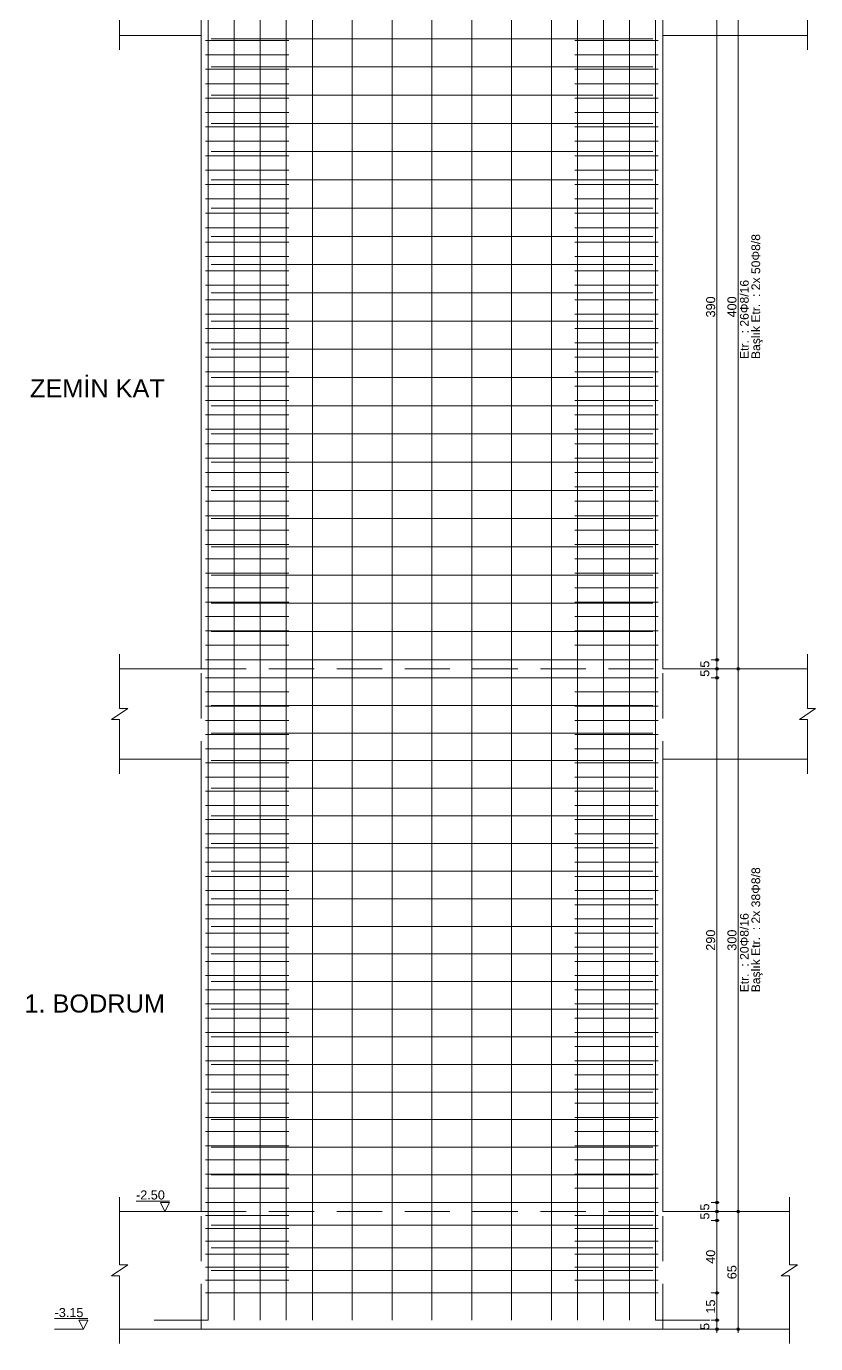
# Model space of a CAD drawing. Header units: millimetres. Extents: x 2232 to 85269, y -3593 to 5869.
# Drawn here: x 82981 to 83635, y -1266 to -174 of the extents above; entities that cross this region are included whole.
import ezdxf

# ---------------------------------------------------------------- set-up
doc = ezdxf.new("R2010")
doc.units = ezdxf.units.MM
doc.linetypes.add('DASHED2', pattern=[37.5, 25, -12.5])
for name, color, linetype in [('Donatı Çizgisi', 7, 'Continuous'), ('Panel', 7, 'Continuous'), ('Standart', 7, 'Continuous'), ('Ölçülendirme', 7, 'Continuous')]:
    doc.layers.add(name, color=color, linetype=linetype)
doc.styles.add('arial_1_18', font='arial.ttf', dxfattribs={"height": 0.2})

# ---------------------------------------------------------------- blocks, each defined once
blk = doc.blocks.new('IDE824Entity7266')
at = {"layer": 'Donatı Çizgisi', "color": 5, "linetype": 'Continuous', "lineweight": 5}
for points in [[(27176.71, 185.24), (27176.71, 1540.24)], [(27191.04, 185.24), (27191.04, 1540.24)], [(27205.37, 185.24), (27205.37, 1540.24)], [(27219.71, 185.24), (27219.71, 1540.24)], [(27234.21, 185.24), (27234.21, 1540.24)], [(27256.21, 185.24), (27256.21, 1540.24)], [(27278.21, 185.24), (27278.21, 1540.24)], [(27300.21, 185.24), (27300.21, 1540.24)], [(27322.21, 185.24), (27322.21, 1540.24)], [(27344.21, 185.24), (27344.21, 1540.24)], [(27366.21, 185.24), (27366.21, 1540.24)], [(27380.71, 185.24), (27380.71, 1540.24)], [(27395.04, 185.24), (27395.04, 1540.24)], [(27409.37, 185.24), (27409.37, 1540.24)], [(27423.71, 185.24), (27423.71, 1540.24)], [(27146.71, 185.24), (27176.71, 185.24)], [(27423.71, 185.24), (27453.71, 185.24)]]:
    blk.add_lwpolyline(points, dxfattribs=at)
at = {"layer": 'Donatı Çizgisi', "color": 1, "linetype": 'Continuous', "lineweight": 5}
for points in [[(27175.21, 892.48), (27221.21, 892.48)], [(27178.21, 893.44), (27422.21, 893.44)], [(27379.21, 892.48), (27425.21, 892.48)], [(27175.21, 884.53), (27221.21, 884.53)], [(27379.21, 884.53), (27425.21, 884.53)], [(27175.21, 876.57), (27221.21, 876.57)], [(27178.21, 877.84), (27422.21, 877.84)], [(27379.21, 876.57), (27425.21, 876.57)], [(27175.21, 868.61), (27221.21, 868.61)], [(27379.21, 868.61), (27425.21, 868.61)], [(27175.21, 860.65), (27221.21, 860.65)], [(27178.21, 862.24), (27422.21, 862.24)], [(27379.21, 860.65), (27425.21, 860.65)], [(27175.21, 852.69), (27221.21, 852.69)], [(27379.21, 852.69), (27425.21, 852.69)], [(27175.21, 844.73), (27221.21, 844.73)], [(27178.21, 846.64), (27422.21, 846.64)], [(27379.21, 844.73), (27425.21, 844.73)], [(27175.21, 836.77), (27221.21, 836.77)], [(27178.21, 831.04), (27422.21, 831.04)], [(27379.21, 836.77), (27425.21, 836.77)], [(27175.21, 828.81), (27221.21, 828.81)], [(27379.21, 828.81), (27425.21, 828.81)], [(27175.21, 820.85), (27221.21, 820.85)], [(27178.21, 815.44), (27422.21, 815.44)], [(27379.21, 820.85), (27425.21, 820.85)], [(27175.21, 812.89), (27221.21, 812.89)], [(27379.21, 812.89), (27425.21, 812.89)], [(27175.21, 804.93), (27221.21, 804.93)], [(27379.21, 804.93), (27425.21, 804.93)], [(27175.21, 796.97), (27221.21, 796.97)], [(27178.21, 799.84), (27422.21, 799.84)], [(27379.21, 796.97), (27425.21, 796.97)], [(27175.21, 789.02), (27221.21, 789.02)], [(27379.21, 789.02), (27425.21, 789.02)], [(27175.21, 781.06), (27221.21, 781.06)], [(27178.21, 784.24), (27422.21, 784.24)], [(27379.21, 781.06), (27425.21, 781.06)], [(27175.21, 773.1), (27221.21, 773.1)], [(27379.21, 773.1), (27425.21, 773.1)], [(27175.21, 765.14), (27221.21, 765.14)], [(27178.21, 768.64), (27422.21, 768.64)], [(27379.21, 765.14), (27425.21, 765.14)], [(27175.21, 757.18), (27221.21, 757.18)], [(27178.21, 753.04), (27422.21, 753.04)], [(27379.21, 757.18), (27425.21, 757.18)], [(27175.21, 749.22), (27221.21, 749.22)], [(27379.21, 749.22), (27425.21, 749.22)], [(27175.21, 741.26), (27221.21, 741.26)], [(27178.21, 737.44), (27422.21, 737.44)], [(27379.21, 741.26), (27425.21, 741.26)], [(27175.21, 733.3), (27221.21, 733.3)], [(27379.21, 733.3), (27425.21, 733.3)], [(27175.21, 725.34), (27221.21, 725.34)], [(27178.21, 721.84), (27422.21, 721.84)], [(27379.21, 725.34), (27425.21, 725.34)], [(27175.21, 717.38), (27221.21, 717.38)], [(27379.21, 717.38), (27425.21, 717.38)], [(27175.21, 709.42), (27221.21, 709.42)], [(27178.21, 706.24), (27422.21, 706.24)], [(27379.21, 709.42), (27425.21, 709.42)], [(27175.21, 701.46), (27221.21, 701.46)], [(27379.21, 701.46), (27425.21, 701.46)], [(27175.21, 693.51), (27221.21, 693.51)], [(27379.21, 693.51), (27425.21, 693.51)], [(27175.21, 685.55), (27221.21, 685.55)], [(27178.21, 690.64), (27422.21, 690.64)], [(27379.21, 685.55), (27425.21, 685.55)], [(27175.21, 677.59), (27221.21, 677.59)], [(27379.21, 677.59), (27425.21, 677.59)], [(27178.21, 675.04), (27422.21, 675.04)], [(27175.21, 669.63), (27221.21, 669.63)], [(27379.21, 669.63), (27425.21, 669.63)], [(27175.21, 661.67), (27221.21, 661.67)], [(27178.21, 659.44), (27422.21, 659.44)], [(27379.21, 661.67), (27425.21, 661.67)], [(27175.21, 653.71), (27221.21, 653.71)], [(27379.21, 653.71), (27425.21, 653.71)], [(27175.21, 645.75), (27221.21, 645.75)], [(27178.21, 643.84), (27422.21, 643.84)], [(27379.21, 645.75), (27425.21, 645.75)], [(27175.21, 637.79), (27221.21, 637.79)], [(27379.21, 637.79), (27425.21, 637.79)], [(27175.21, 629.83), (27221.21, 629.83)], [(27178.21, 628.24), (27422.21, 628.24)], [(27379.21, 629.83), (27425.21, 629.83)], [(27175.21, 621.87), (27221.21, 621.87)], [(27379.21, 621.87), (27425.21, 621.87)], [(27175.21, 613.91), (27221.21, 613.91)], [(27178.21, 612.64), (27422.21, 612.64)], [(27379.21, 613.91), (27425.21, 613.91)], [(27175.21, 605.95), (27221.21, 605.95)], [(27379.21, 605.95), (27425.21, 605.95)], [(27175.21, 598), (27221.21, 598)], [(27178.21, 597.04), (27422.21, 597.04)], [(27379.21, 598), (27425.21, 598)], [(27175.21, 590.04), (27221.21, 590.04)], [(27379.21, 590.04), (27425.21, 590.04)], [(27175.21, 582.08), (27221.21, 582.08)], [(27178.21, 581.44), (27422.21, 581.44)], [(27379.21, 582.08), (27425.21, 582.08)], [(27175.21, 574.12), (27221.21, 574.12)], [(27379.21, 574.12), (27425.21, 574.12)], [(27175.21, 566.16), (27221.21, 566.16)], [(27178.21, 565.84), (27422.21, 565.84)], [(27379.21, 566.16), (27425.21, 566.16)], [(27175.21, 558.2), (27221.21, 558.2)], [(27379.21, 558.2), (27425.21, 558.2)], [(27175.21, 550.24), (27425.21, 550.24)], [(27175.21, 540.24), (27425.21, 540.24)], [(27175.21, 532.4), (27221.21, 532.4)], [(27379.21, 532.4), (27425.21, 532.4)], [(27175.21, 524.56), (27221.21, 524.56)], [(27178.21, 524.98), (27422.21, 524.98)], [(27379.21, 524.56), (27425.21, 524.56)], [(27175.21, 516.73), (27221.21, 516.73)], [(27178.21, 509.71), (27422.21, 509.71)], [(27379.21, 516.73), (27425.21, 516.73)], [(27175.21, 508.89), (27221.21, 508.89)], [(27379.21, 508.89), (27425.21, 508.89)], [(27175.21, 501.05), (27221.21, 501.05)], [(27379.21, 501.05), (27425.21, 501.05)], [(27175.21, 493.21), (27221.21, 493.21)], [(27178.21, 494.45), (27422.21, 494.45)], [(27379.21, 493.21), (27425.21, 493.21)], [(27175.21, 485.38), (27221.21, 485.38)], [(27379.21, 485.38), (27425.21, 485.38)], [(27175.21, 477.54), (27221.21, 477.54)], [(27178.21, 479.19), (27422.21, 479.19)], [(27379.21, 477.54), (27425.21, 477.54)], [(27175.21, 469.7), (27221.21, 469.7)], [(27379.21, 469.7), (27425.21, 469.7)], [(27175.21, 461.86), (27221.21, 461.86)], [(27178.21, 463.92), (27422.21, 463.92)], [(27379.21, 461.86), (27425.21, 461.86)], [(27175.21, 454.02), (27221.21, 454.02)], [(27379.21, 454.02), (27425.21, 454.02)], [(27175.21, 446.19), (27221.21, 446.19)], [(27178.21, 448.66), (27422.21, 448.66)], [(27379.21, 446.19), (27425.21, 446.19)], [(27175.21, 438.35), (27221.21, 438.35)], [(27379.21, 438.35), (27425.21, 438.35)], [(27175.21, 430.51), (27221.21, 430.51)], [(27178.21, 433.4), (27422.21, 433.4)], [(27379.21, 430.51), (27425.21, 430.51)], [(27175.21, 422.67), (27221.21, 422.67)], [(27379.21, 422.67), (27425.21, 422.67)], [(27178.21, 418.13), (27422.21, 418.13)], [(27175.21, 414.83), (27221.21, 414.83)], [(27379.21, 414.83), (27425.21, 414.83)], [(27175.21, 407), (27221.21, 407)], [(27178.21, 402.87), (27422.21, 402.87)], [(27379.21, 407), (27425.21, 407)], [(27175.21, 399.16), (27221.21, 399.16)], [(27379.21, 399.16), (27425.21, 399.16)], [(27175.21, 391.32), (27221.21, 391.32)], [(27178.21, 387.61), (27422.21, 387.61)], [(27379.21, 391.32), (27425.21, 391.32)], [(27175.21, 383.48), (27221.21, 383.48)], [(27379.21, 383.48), (27425.21, 383.48)], [(27175.21, 375.65), (27221.21, 375.65)], [(27178.21, 372.35), (27422.21, 372.35)], [(27379.21, 375.65), (27425.21, 375.65)], [(27175.21, 367.81), (27221.21, 367.81)], [(27379.21, 367.81), (27425.21, 367.81)], [(27175.21, 359.97), (27221.21, 359.97)], [(27178.21, 357.08), (27422.21, 357.08)], [(27379.21, 359.97), (27425.21, 359.97)], [(27175.21, 352.13), (27221.21, 352.13)], [(27379.21, 352.13), (27425.21, 352.13)], [(27175.21, 344.29), (27221.21, 344.29)], [(27379.21, 344.29), (27425.21, 344.29)], [(27175.21, 336.46), (27221.21, 336.46)], [(27178.21, 341.82), (27422.21, 341.82)], [(27379.21, 336.46), (27425.21, 336.46)], [(27175.21, 328.62), (27221.21, 328.62)], [(27379.21, 328.62), (27425.21, 328.62)], [(27175.21, 320.78), (27221.21, 320.78)], [(27178.21, 326.56), (27422.21, 326.56)], [(27379.21, 320.78), (27425.21, 320.78)], [(27175.21, 312.94), (27221.21, 312.94)], [(27178.21, 311.29), (27422.21, 311.29)], [(27379.21, 312.94), (27425.21, 312.94)], [(27175.21, 305.1), (27221.21, 305.1)], [(27379.21, 305.1), (27425.21, 305.1)], [(27175.21, 297.27), (27221.21, 297.27)], [(27178.21, 296.03), (27422.21, 296.03)], [(27379.21, 297.27), (27425.21, 297.27)], [(27175.21, 289.43), (27221.21, 289.43)], [(27379.21, 289.43), (27425.21, 289.43)], [(27175.21, 281.59), (27221.21, 281.59)], [(27178.21, 280.77), (27422.21, 280.77)], [(27379.21, 281.59), (27425.21, 281.59)], [(27175.21, 273.75), (27221.21, 273.75)], [(27379.21, 273.75), (27425.21, 273.75)], [(27175.21, 265.92), (27221.21, 265.92)], [(27178.21, 265.5), (27422.21, 265.5)], [(27379.21, 265.92), (27425.21, 265.92)], [(27175.21, 258.08), (27221.21, 258.08)], [(27379.21, 258.08), (27425.21, 258.08)], [(27175.21, 250.24), (27425.21, 250.24)], [(27175.21, 243.1), (27221.21, 243.1)], [(27379.21, 243.1), (27425.21, 243.1)], [(27175.21, 235.95), (27221.21, 235.95)], [(27178.21, 237.74), (27422.21, 237.74)], [(27379.21, 235.95), (27425.21, 235.95)], [(27175.21, 228.81), (27221.21, 228.81)], [(27379.21, 228.81), (27425.21, 228.81)], [(27175.21, 221.67), (27221.21, 221.67)], [(27178.21, 225.24), (27422.21, 225.24)], [(27379.21, 221.67), (27425.21, 221.67)], [(27175.21, 214.53), (27221.21, 214.53)], [(27178.21, 212.74), (27422.21, 212.74)], [(27379.21, 214.53), (27425.21, 214.53)], [(27175.21, 207.38), (27221.21, 207.38)], [(27379.21, 207.38), (27425.21, 207.38)], [(27175.21, 200.24), (27425.21, 200.24)]]:
    blk.add_lwpolyline(points, dxfattribs=at)
at = {"layer": 'Panel', "color": 1, "linetype": 'Continuous', "lineweight": 5}
for points in [[(27127.71, 887.24), (27127.71, 917.24)], [(27507.71, 887.24), (27507.71, 917.24)], [(27127.71, 895.24), (27172.71, 895.24)], [(27172.71, 545.24), (27172.71, 895.24)], [(27427.71, 545.24), (27427.71, 895.24)], [(27427.71, 895.24), (27507.71, 895.24)], [(27127.71, 523.24), (27127.71, 553.24)], [(27507.71, 523.24), (27507.71, 553.24)], [(27127.71, 545.24), (27172.71, 545.24)], [(27427.71, 545.24), (27507.71, 545.24)], [(27123.21, 517.24), (27132.21, 523.24)], [(27123.21, 517.24), (27127.71, 517.24)], [(27127.71, 523.24), (27132.21, 523.24)], [(27127.71, 487.24), (27127.71, 517.24)], [(27503.21, 517.24), (27512.21, 523.24)], [(27503.21, 517.24), (27507.71, 517.24)], [(27507.71, 523.24), (27512.21, 523.24)], [(27507.71, 487.24), (27507.71, 517.24)], [(27127.71, 495.24), (27172.71, 495.24)], [(27172.71, 245.24), (27172.71, 495.24)], [(27427.71, 245.24), (27427.71, 495.24)], [(27427.71, 495.24), (27507.71, 495.24)], [(27127.71, 215.74), (27127.71, 253.24)], [(27497.71, 215.74), (27497.71, 253.24)], [(27127.71, 245.24), (27172.71, 245.24)], [(27427.71, 245.24), (27497.71, 245.24)], [(27123.21, 209.74), (27132.21, 215.74)], [(27127.71, 215.74), (27132.21, 215.74)], [(27493.21, 209.74), (27502.21, 215.74)], [(27497.71, 215.74), (27502.21, 215.74)], [(27123.21, 209.74), (27127.71, 209.74)], [(27127.71, 172.24), (27127.71, 209.74)], [(27493.21, 209.74), (27497.71, 209.74)], [(27497.71, 172.24), (27497.71, 209.74)], [(27127.71, 180.24), (27497.71, 180.24)]]:
    blk.add_lwpolyline(points, dxfattribs=at)
at = {"layer": 'Panel', "color": 1, "linetype": 'DASHED2', "lineweight": 5}
for points in [[(27172.71, 545.24), (27427.71, 545.24)], [(27172.71, 245.24), (27427.71, 245.24)]]:
    blk.add_lwpolyline(points, dxfattribs=at)
at = {"layer": 'Ölçülendirme', "color": 1, "linetype": 'DASHED2', "lineweight": 5}
for points in [[(27172.71, 180.24), (27172.71, 1595.24)], [(27427.71, 180.24), (27427.71, 1595.24)]]:
    blk.add_lwpolyline(points, dxfattribs=at)
at = {"layer": 'Ölçülendirme', "color": 1, "linetype": 'Continuous', "lineweight": 5}
for points in [[(27457.71, 178.24), (27457.71, 1547.24)], [(27469.47, 178.24), (27469.47, 1547.24)], [(27454.46, 550.24), (27458.96, 550.24)], [(27454.46, 545.24), (27458.96, 545.24)], [(27454.46, 540.24), (27458.96, 540.24)], [(27466.22, 545.24), (27470.72, 545.24)], [(27155.21, 251.07), (27136.79, 251.07)], [(27152.71, 245.24), (27150.21, 250.24)], [(27150.21, 250.24), (27155.21, 250.24)], [(27155.21, 250.24), (27152.71, 245.24)], [(27454.46, 250.24), (27458.96, 250.24)], [(27136.79, 245.24), (27152.71, 245.24)], [(27454.46, 245.24), (27458.96, 245.24)], [(27466.22, 245.24), (27470.72, 245.24)], [(27454.46, 240.24), (27458.96, 240.24)], [(27454.46, 200.24), (27458.96, 200.24)], [(27110.21, 186.07), (27091.79, 186.07)], [(27107.71, 180.24), (27105.21, 185.24)], [(27105.21, 185.24), (27110.21, 185.24)], [(27110.21, 185.24), (27107.71, 180.24)], [(27454.46, 185.24), (27458.96, 185.24)], [(27091.79, 180.24), (27107.71, 180.24)], [(27454.46, 180.24), (27458.96, 180.24)], [(27466.22, 180.24), (27470.72, 180.24)]]:
    blk.add_lwpolyline(points, dxfattribs=at)
for centre in [(27457.71, 550.24), (27457.71, 550.24), (27457.71, 545.24), (27457.71, 545.24), (27457.71, 540.24), (27457.71, 540.24), (27469.47, 545.24), (27469.47, 545.24), (27457.71, 250.24), (27457.71, 250.24), (27457.71, 245.24), (27457.71, 245.24), (27457.71, 240.24), (27457.71, 240.24), (27469.47, 245.24), (27469.47, 245.24), (27457.71, 200.24), (27457.71, 200.24), (27457.71, 185.24), (27457.71, 185.24), (27457.71, 180.24), (27469.47, 180.24)]:
    blk.add_circle(centre, 0.75, dxfattribs=at)
at = {"layer": 'Panel', "color": 1, "linetype": 'Continuous', "lineweight": 5, "style": 'arial_1_18'}
for s, p in [('ZEMİN KAT', (27078.21, 695.24)), ('1. BODRUM', (27075.13, 355.24))]:
    blk.add_text(s, height=10, dxfattribs=at).set_placement(p)
at = {"layer": 'Ölçülendirme', "color": 5, "linetype": 'Continuous', "lineweight": 5, "style": 'arial_1_18'}
for s, p in [('Başlık Etr.  : 2x 50Φ8/8', (27481.56, 716.44)), ('Etr.  : 26Φ8/16', (27475.23, 716.44)), ('Başlık Etr.  : 2x 38Φ8/8', (27481.56, 366.44)), ('Etr.  : 20Φ8/16', (27475.23, 366.44))]:
    blk.add_text(s, height=4.8, rotation=90, dxfattribs=at).set_placement(p)
at = {"layer": 'Ölçülendirme', "color": 1, "linetype": 'Continuous', "lineweight": 5, "style": 'arial_1_18'}
for s, p in [('390', (27456.71, 739.41)), ('400', (27468.47, 739.41)), ('5', (27453.46, 545.8)), ('5', (27453.46, 540.8)), ('290', (27456.71, 389.41)), ('300', (27468.47, 389.41)), ('5', (27453.46, 245.8)), ('5', (27453.46, 240.8)), ('40', (27456.71, 216.36)), ('65', (27468.47, 207.86)), ('15', (27456.71, 188.86)), ('5', (27453.46, 179.8))]:
    blk.add_text(s, height=5, rotation=90, dxfattribs=at).set_placement(p)
for s, p in [('-2.50', (27136.79, 251.91)), ('-3.15', (27091.79, 186.91))]:
    blk.add_text(s, height=5, dxfattribs=at).set_placement(p)

msp = doc.modelspace()

# ---------------------------------------------------------------- block references
at = {"layer": 'Standart', "xscale": 1.5, "yscale": 1.5, "zscale": 1.5}
msp.add_blockref('IDE824Entity7266', (42366.5, -1524), dxfattribs=at)

doc.saveas('drawing.dxf')
